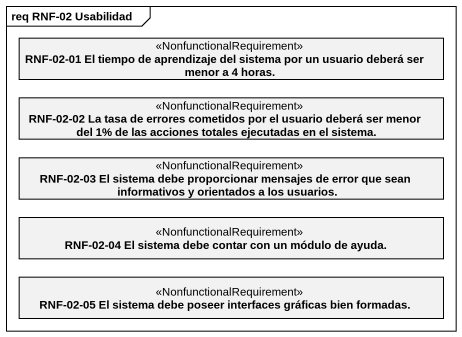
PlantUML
@startuml
mainframe req RNF-02 Usabilidad
hide circle
hide empty members
class "RNF-02-01 El tiempo de aprendizaje del sistema por un usuario deberá ser menor a 4 horas." as RNF_02_01_El_tiempo_de <<NonfunctionalRequirement>>
class "RNF-02-02 La tasa de errores cometidos por el usuario deberá ser menor del 1% de las acciones totales ejecutadas en el sistema." as RNF_02_02_La_tasa_de <<NonfunctionalRequirement>>
class "RNF-02-03 El sistema debe proporcionar mensajes de error que sean informativos y orientados a los usuarios." as RNF_02_03_El_sistema_debe <<NonfunctionalRequirement>>
class "RNF-02-04 El sistema debe contar con un módulo de ayuda." as RNF_02_04_El_sistema_debe <<NonfunctionalRequirement>>
class "RNF-02-05 El sistema debe poseer interfaces gráficas bien formadas." as RNF_02_05_El_sistema_debe <<NonfunctionalRequirement>>
@enduml
